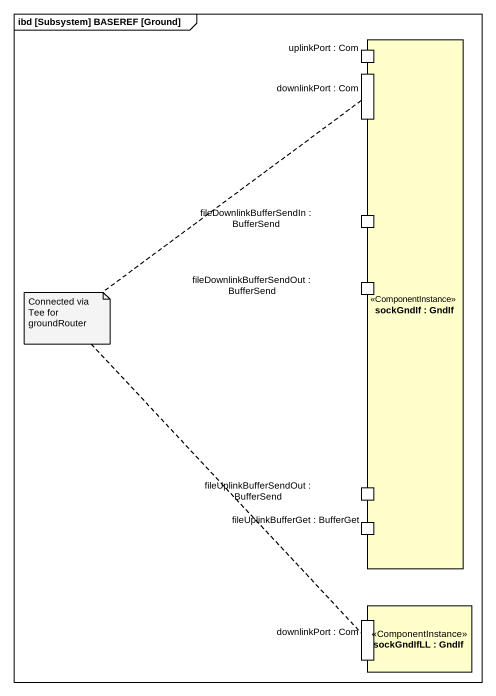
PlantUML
@startuml
mainframe ibd [Subsystem] BASEREF [Ground]
rectangle "sockGndIf : GndIf" as sockGndIf <<ComponentInstance>> {
  port "uplinkPort : Com" as uplinkPort_Com
  port "downlinkPort : Com" as downlinkPort_Com
  port "fileDownlinkBufferSendIn : BufferSend" as fileDownlinkBufferSendIn
  port "fileDownlinkBufferSendOut : BufferSend" as fileDownlinkBufferSendOut
  port "fileUplinkBufferSendOut : BufferSend" as fileUplinkBufferSendOut
  port "fileUplinkBufferGet : BufferGet" as fileUplinkBufferGet
}
rectangle "sockGndIfLL : GndIf" as sockGndIfLL <<ComponentInstance>> {
  port "downlinkPort : Com" as downlinkPort_Com_2
}
note as N1
  Connected via Tee for groundRouter
end note
N1 .. downlinkPort_Com
N1 .. downlinkPort_Com_2
@enduml
